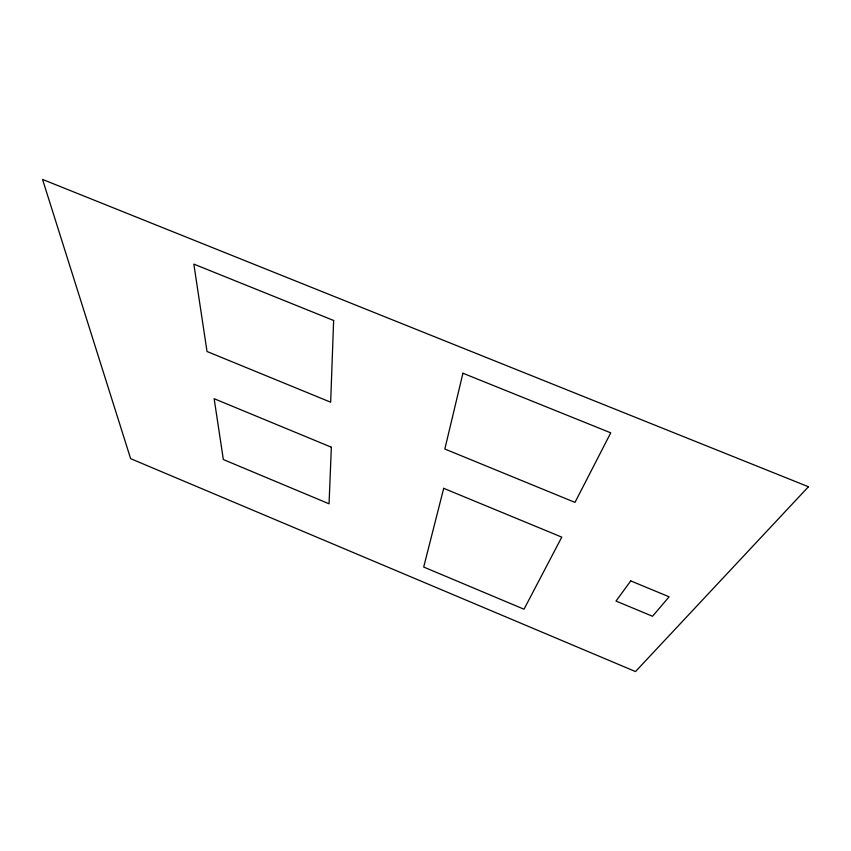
<?xml version="1.0" encoding="UTF-8"?>
<svg xmlns="http://www.w3.org/2000/svg" width="851" height="851" viewBox="0 0 851 851"><rect width="100%" height="100%" fill="white"/><g stroke="black" fill="none" stroke-linecap="round" stroke-linejoin="round"><path stroke-width="1.28" d="M333.635 320.476L330.667 402.193L207.027 351.495L193.837 264.108L333.635 320.476M331.347 447.2L329.06 503.803L223.345 459.551L214.154 398.704L331.347 447.2M462.933 373.227L444.839 449.02L574.989 502.398L610.752 432.84L462.933 373.227M443.701 488.325L423.692 567.043L524.014 609.22L561.777 537.13L443.701 488.325M630.761 580.903L616.007 601.051L652.547 616.273L669.109 596.796L630.761 580.903M808.45 486.751L635.506 671.567L130.639 458.657L42.55 179.433L808.45 486.751"/></g></svg>
